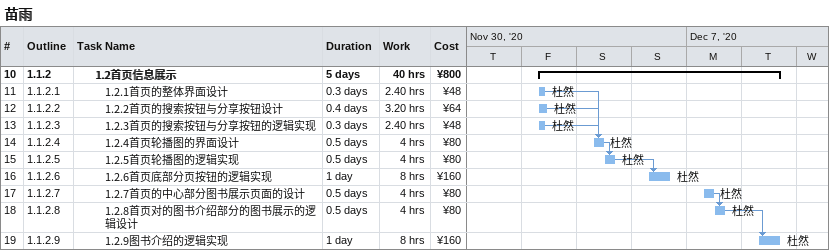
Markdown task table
苗雨

| ID | WBS | Task | Duration | Start | Finish | Predecessors | Resources | Work (h) | Cost (¥) |
|---|---|---|---|---|---|---|---|---|---|
| 10 | 1.1.2 | **1.2首页信息展示** | 5d | 2020-12-04 | 2020-12-08 |  |  | 40 | 800 |
| 11 | 1.1.2.1 | 1.2.1首页的整体界面设计 | 0.3d | 2020-12-04 | 2020-12-04 |  | 杜然 | 2.40 | 48 |
| 12 | 1.1.2.2 | 1.2.2首页的搜索按钮与分享按钮设计 | 0.4d | 2020-12-04 | 2020-12-04 |  | 杜然 | 3.20 | 64 |
| 13 | 1.1.2.3 | 1.2.3首页的搜索按钮与分享按钮的逻辑实现 | 0.3d | 2020-12-04 | 2020-12-04 |  | 杜然 | 2.40 | 48 |
| 14 | 1.1.2.4 | 1.2.4首页轮播图的界面设计 | 0.5d | 2020-12-05 | 2020-12-05 | 11, 12, 13 | 杜然 | 4 | 80 |
| 15 | 1.1.2.5 | 1.2.5首页轮播图的逻辑实现 | 0.5d | 2020-12-05 | 2020-12-05 | 14 | 杜然 | 4 | 80 |
| 16 | 1.1.2.6 | 1.2.6首页底部分页按钮的逻辑实现 | 1d | 2020-12-06 | 2020-12-06 | 15 | 杜然 | 8 | 160 |
| 17 | 1.1.2.7 | 1.2.7首页的中心部分图书展示页面的设计 | 0.5d | 2020-12-07 | 2020-12-07 |  | 杜然 | 4 | 80 |
| 18 | 1.1.2.8 | 1.2.8首页对的图书介绍部分的图书展示的逻辑设计 | 0.5d | 2020-12-07 | 2020-12-07 | 17 | 杜然 | 4 | 80 |
| 19 | 1.1.2.9 | 1.2.9图书介绍的逻辑实现 | 1d | 2020-12-08 | 2020-12-08 | 18 | 杜然 | 8 | 160 |
